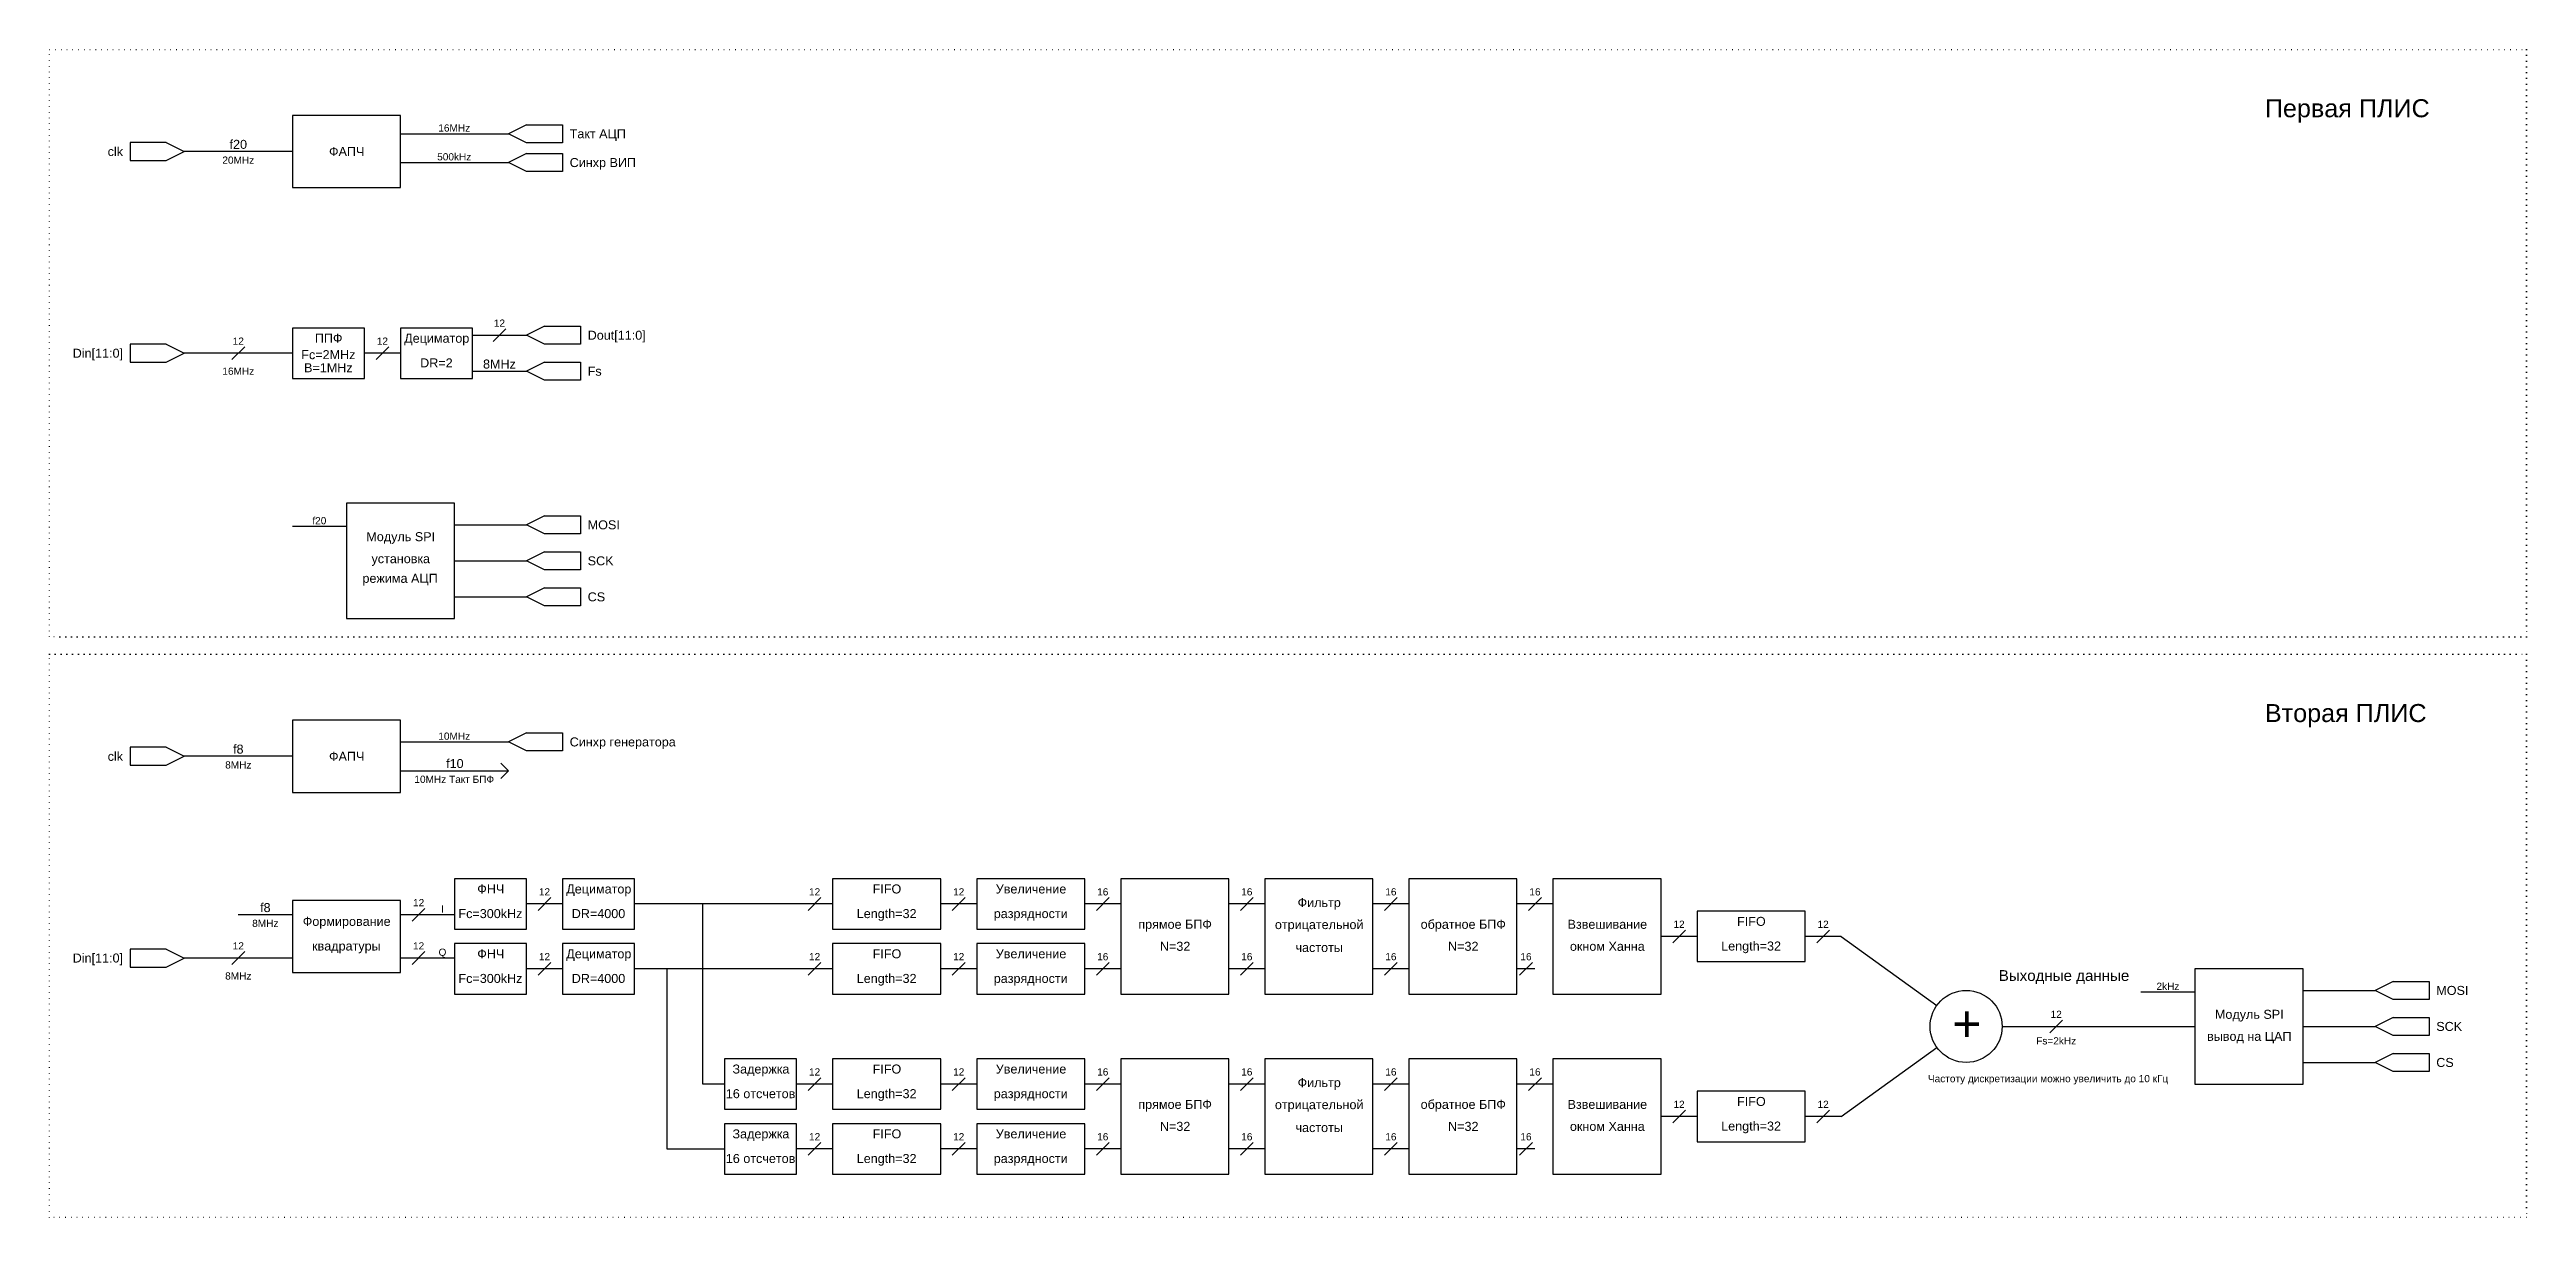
# Model space of a CAD drawing. Header units: millimetres. Extents: x 1245 to 1933, y 1042 to 1366.
import ezdxf
from ezdxf.enums import TextEntityAlignment as Align

# ---------------------------------------------------------------- set-up
doc = ezdxf.new("R2010")
doc.units = ezdxf.units.MM
doc.linetypes.add('ACAD_ISO07W100', pattern=[3, 0, -3])
doc.styles.get("Standard").update_dxf_attribs({"font": 'arial.ttf'})

msp = doc.modelspace()

# ---------------------------------------------------------------- linework, layer by layer
for p, q in [((1342.77, 1343), (1372.77, 1343)), ((1377.77, 1345.5), (1372.77, 1343)), ((1377.77, 1340.5), (1372.77, 1343)), ((1377.77, 1345.5), (1387.77, 1345.5)), ((1387.77, 1345.5), (1387.77, 1340.5)), ((1277.77, 1340.56), (1267.77, 1340.56)), ((1267.77, 1340.56), (1267.77, 1335.56)), ((1267.77, 1335.56), (1277.77, 1335.56)), ((1277.77, 1340.56), (1282.77, 1338.06)), ((1277.77, 1335.56), (1282.77, 1338.06)), ((1312.77, 1338.06), (1282.77, 1338.06)), ((1342.77, 1335), (1372.77, 1335)), ((1377.77, 1337.5), (1372.77, 1335)), ((1377.77, 1332.5), (1372.77, 1335)), ((1387.77, 1340.5), (1377.77, 1340.5)), ((1377.77, 1337.5), (1387.77, 1337.5)), ((1387.77, 1337.5), (1387.77, 1332.5)), ((1387.77, 1332.5), (1377.77, 1332.5)), ((1362.77, 1287.06), (1377.77, 1287.06)), ((1368.5, 1285.29), (1372.04, 1288.82)), ((1382.77, 1289.56), (1377.77, 1287.06)), ((1382.77, 1284.56), (1377.77, 1287.06)), ((1382.77, 1289.56), (1392.77, 1289.56)), ((1392.77, 1289.56), (1392.77, 1284.56)), ((1277.77, 1284.56), (1267.77, 1284.56)), ((1267.77, 1284.56), (1267.77, 1279.56)), ((1267.77, 1279.56), (1277.77, 1279.56)), ((1277.77, 1284.56), (1282.77, 1282.06)), ((1277.77, 1279.56), (1282.77, 1282.06)), ((1312.77, 1282.06), (1282.77, 1282.06)), ((1296, 1280.29), (1299.54, 1283.82)), ((1342.77, 1282.06), (1332.77, 1282.06)), ((1336, 1280.29), (1339.54, 1283.82)), ((1382.77, 1279.56), (1377.77, 1277.06)), ((1392.77, 1284.56), (1382.77, 1284.56)), ((1382.77, 1279.56), (1392.77, 1279.56)), ((1392.77, 1279.56), (1392.77, 1274.56)), ((1362.77, 1277.06), (1377.77, 1277.06)), ((1382.77, 1274.56), (1377.77, 1277.06)), ((1392.77, 1274.56), (1382.77, 1274.56)), ((1327.77, 1233.96), (1312.77, 1233.96)), ((1357.77, 1234.41), (1377.77, 1234.41)), ((1382.77, 1236.91), (1377.77, 1234.41)), ((1382.77, 1231.91), (1377.77, 1234.41)), ((1382.77, 1236.91), (1392.77, 1236.91)), ((1392.77, 1231.91), (1382.77, 1231.91)), ((1392.77, 1236.91), (1392.77, 1231.91)), ((1357.77, 1224.41), (1377.77, 1224.41)), ((1382.77, 1226.91), (1377.77, 1224.41)), ((1382.77, 1221.91), (1377.77, 1224.41)), ((1382.77, 1226.91), (1392.77, 1226.91)), ((1392.77, 1226.91), (1392.77, 1221.91)), ((1392.77, 1221.91), (1382.77, 1221.91)), ((1357.77, 1214.41), (1377.77, 1214.41)), ((1382.77, 1216.91), (1377.77, 1214.41)), ((1382.77, 1211.91), (1377.77, 1214.41)), ((1382.77, 1216.91), (1392.77, 1216.91)), ((1392.77, 1211.91), (1382.77, 1211.91)), ((1392.77, 1216.91), (1392.77, 1211.91)), ((1377.77, 1176.63), (1372.77, 1174.13)), ((1377.77, 1176.63), (1387.77, 1176.63)), ((1387.77, 1176.63), (1387.77, 1171.63)), ((1277.77, 1172.63), (1267.77, 1172.63)), ((1267.77, 1172.63), (1267.77, 1167.63)), ((1277.77, 1172.63), (1282.77, 1170.13)), ((1277.77, 1167.63), (1282.77, 1170.13)), ((1312.77, 1170.13), (1282.77, 1170.13)), ((1342.77, 1174.13), (1372.77, 1174.13)), ((1377.77, 1171.63), (1372.77, 1174.13)), ((1387.77, 1171.63), (1377.77, 1171.63)), ((1267.77, 1167.63), (1277.77, 1167.63)), ((1342.77, 1166.13), (1372.77, 1166.13)), ((1372.77, 1166.13), (1370.65, 1168.25)), ((1372.77, 1166.13), (1370.65, 1164.01)), ((1346.06, 1124.36), (1349.6, 1127.9)), ((1387.77, 1129.13), (1377.77, 1129.13)), ((1381, 1127.36), (1384.54, 1130.9)), ((1462.77, 1129.13), (1407.77, 1129.13)), ((1426.77, 1079.13), (1426.77, 1129.13)), ((1456, 1127.36), (1459.54, 1130.9)), ((1502.77, 1129.13), (1492.77, 1129.13)), ((1496, 1127.36), (1499.54, 1130.9)), ((1542.77, 1129.13), (1532.77, 1129.13)), ((1536, 1127.36), (1539.54, 1130.9)), ((1582.77, 1129.13), (1572.77, 1129.13)), ((1576, 1127.36), (1579.54, 1130.9)), ((1622.77, 1129.13), (1612.77, 1129.13)), ((1616, 1127.36), (1619.54, 1130.9)), ((1662.77, 1129.13), (1652.77, 1129.13)), ((1656, 1127.36), (1659.54, 1130.9)), ((1312.77, 1126.13), (1297.77, 1126.13)), ((1357.77, 1126.13), (1342.77, 1126.13)), ((1696, 1118.36), (1699.54, 1121.9)), ((1736, 1118.36), (1739.54, 1121.9)), ((1277.77, 1116.63), (1267.77, 1116.63)), ((1267.77, 1116.63), (1267.77, 1111.63)), ((1277.77, 1116.63), (1282.77, 1114.13)), ((1277.77, 1111.63), (1282.77, 1114.13)), ((1312.77, 1114.13), (1282.77, 1114.13)), ((1296, 1112.36), (1299.54, 1115.9)), ((1357.77, 1114.13), (1342.77, 1114.13)), ((1346.06, 1112.36), (1349.6, 1115.9)), ((1702.77, 1120.13), (1692.77, 1120.13)), ((1742.77, 1120.13), (1732.77, 1120.13)), ((1742.77, 1120.13), (1769.37, 1100.97)), ((1267.77, 1111.63), (1277.77, 1111.63)), ((1387.77, 1111.13), (1377.77, 1111.13)), ((1381, 1109.36), (1384.54, 1112.9)), ((1462.77, 1111.13), (1407.77, 1111.13)), ((1416.77, 1111.13), (1416.77, 1061.13)), ((1456, 1109.36), (1459.54, 1112.9)), ((1502.77, 1111.13), (1492.77, 1111.13)), ((1496, 1109.36), (1499.54, 1112.9)), ((1542.77, 1111.13), (1532.77, 1111.13)), ((1536, 1109.36), (1539.54, 1112.9)), ((1582.77, 1111.13), (1572.77, 1111.13)), ((1576, 1109.36), (1579.54, 1112.9)), ((1622.77, 1111.13), (1612.77, 1111.13)), ((1616, 1109.36), (1619.54, 1112.9)), ((1657.77, 1111.13), (1652.77, 1111.13)), ((1653.5, 1109.36), (1657.04, 1112.9)), ((1896, 1107.63), (1891, 1105.13)), ((1896, 1107.63), (1906, 1107.63)), ((1906, 1107.63), (1906, 1102.63)), ((1841, 1104.68), (1826, 1104.68)), ((1871, 1105.13), (1891, 1105.13)), ((1896, 1102.63), (1891, 1105.13)), ((1906, 1102.63), (1896, 1102.63)), ((1787.48, 1095.13), (1841, 1095.13)), ((1800.72, 1093.36), (1804.25, 1096.9)), ((1871, 1095.13), (1891, 1095.13)), ((1896, 1097.63), (1891, 1095.13)), ((1896, 1092.63), (1891, 1095.13)), ((1896, 1097.63), (1906, 1097.63)), ((1906, 1097.63), (1906, 1092.63)), ((1742.77, 1070.13), (1769.37, 1089.28)), ((1896, 1087.63), (1891, 1085.13)), ((1906, 1092.63), (1896, 1092.63)), ((1896, 1087.63), (1906, 1087.63)), ((1906, 1087.63), (1906, 1082.63)), ((1456, 1077.36), (1459.54, 1080.9)), ((1496, 1077.36), (1499.54, 1080.9)), ((1536, 1077.36), (1539.54, 1080.9)), ((1576, 1077.36), (1579.54, 1080.9)), ((1616, 1077.36), (1619.54, 1080.9)), ((1656, 1077.36), (1659.54, 1080.9)), ((1871, 1085.13), (1891, 1085.13)), ((1896, 1082.63), (1891, 1085.13)), ((1906, 1082.63), (1896, 1082.63)), ((1432.77, 1079.13), (1426.77, 1079.13)), ((1462.77, 1079.13), (1452.77, 1079.13)), ((1502.77, 1079.13), (1492.77, 1079.13)), ((1542.77, 1079.13), (1532.77, 1079.13)), ((1582.77, 1079.13), (1572.77, 1079.13)), ((1622.77, 1079.13), (1612.77, 1079.13)), ((1662.77, 1079.13), (1652.77, 1079.13)), ((1702.77, 1070.13), (1692.77, 1070.13)), ((1696, 1068.36), (1699.54, 1071.9)), ((1742.77, 1070.13), (1732.77, 1070.13)), ((1736, 1068.36), (1739.54, 1071.9)), ((1416.77, 1061.13), (1432.77, 1061.13)), ((1462.77, 1061.13), (1452.77, 1061.13)), ((1456, 1059.36), (1459.54, 1062.9)), ((1502.77, 1061.13), (1492.77, 1061.13)), ((1496, 1059.36), (1499.54, 1062.9)), ((1542.77, 1061.13), (1532.77, 1061.13)), ((1536, 1059.36), (1539.54, 1062.9)), ((1582.77, 1061.13), (1572.77, 1061.13)), ((1576, 1059.36), (1579.54, 1062.9)), ((1622.77, 1061.13), (1612.77, 1061.13)), ((1616, 1059.36), (1619.54, 1062.9)), ((1657.77, 1061.13), (1652.77, 1061.13)), ((1653.5, 1059.36), (1657.04, 1062.9))]:
    msp.add_line(p, q)
at = {"linetype": 'ACAD_ISO07W100', "ltscale": 0.5}
for points in [[(1245.36, 1366.39), (1933.04, 1366.39), (1933.04, 1203.31), (1245.36, 1203.31)], [(1245.36, 1198.46), (1933.04, 1198.46), (1933.04, 1042.08), (1245.36, 1042.08)]]:
    msp.add_lwpolyline(points, close=True, dxfattribs=at)
for points in [[(1312.77, 1328.06), (1342.77, 1328.06), (1342.77, 1348.06), (1312.77, 1348.06)], [(1312.77, 1275.06), (1332.77, 1275.06), (1332.77, 1289.06), (1312.77, 1289.06)], [(1342.77, 1275.06), (1362.77, 1275.06), (1362.77, 1289.06), (1342.77, 1289.06)], [(1327.77, 1208.41), (1357.77, 1208.41), (1357.77, 1240.41), (1327.77, 1240.41)], [(1312.77, 1160.13), (1342.77, 1160.13), (1342.77, 1180.13), (1312.77, 1180.13)], [(1357.77, 1122.13), (1377.77, 1122.13), (1377.77, 1136.13), (1357.77, 1136.13)], [(1387.77, 1122.13), (1407.77, 1122.13), (1407.77, 1136.13), (1387.77, 1136.13)], [(1462.77, 1122.13), (1492.77, 1122.13), (1492.77, 1136.13), (1462.77, 1136.13)], [(1502.77, 1122.13), (1532.77, 1122.13), (1532.77, 1136.13), (1502.77, 1136.13)], [(1542.77, 1104.13), (1572.77, 1104.13), (1572.77, 1136.13), (1542.77, 1136.13)], [(1582.77, 1104.13), (1612.77, 1104.13), (1612.77, 1136.13), (1582.77, 1136.13)], [(1622.77, 1104.13), (1652.77, 1104.13), (1652.77, 1136.13), (1622.77, 1136.13)], [(1662.77, 1104.13), (1692.77, 1104.13), (1692.77, 1136.13), (1662.77, 1136.13)], [(1312.77, 1110.13), (1342.77, 1110.13), (1342.77, 1130.13), (1312.77, 1130.13)], [(1702.77, 1113.13), (1732.77, 1113.13), (1732.77, 1127.13), (1702.77, 1127.13)], [(1357.77, 1104.13), (1377.77, 1104.13), (1377.77, 1118.13), (1357.77, 1118.13)], [(1387.77, 1104.13), (1407.77, 1104.13), (1407.77, 1118.13), (1387.77, 1118.13)], [(1462.77, 1104.13), (1492.77, 1104.13), (1492.77, 1118.13), (1462.77, 1118.13)], [(1502.77, 1104.13), (1532.77, 1104.13), (1532.77, 1118.13), (1502.77, 1118.13)], [(1841, 1079.13), (1871, 1079.13), (1871, 1111.13), (1841, 1111.13)], [(1432.77, 1072.13), (1452.77, 1072.13), (1452.77, 1086.13), (1432.77, 1086.13)], [(1462.77, 1072.13), (1492.77, 1072.13), (1492.77, 1086.13), (1462.77, 1086.13)], [(1502.77, 1072.13), (1532.77, 1072.13), (1532.77, 1086.13), (1502.77, 1086.13)], [(1542.77, 1054.13), (1572.77, 1054.13), (1572.77, 1086.13), (1542.77, 1086.13)], [(1582.77, 1054.13), (1612.77, 1054.13), (1612.77, 1086.13), (1582.77, 1086.13)], [(1622.77, 1054.13), (1652.77, 1054.13), (1652.77, 1086.13), (1622.77, 1086.13)], [(1662.77, 1054.13), (1692.77, 1054.13), (1692.77, 1086.13), (1662.77, 1086.13)], [(1702.77, 1063.13), (1732.77, 1063.13), (1732.77, 1077.13), (1702.77, 1077.13)], [(1432.77, 1054.13), (1452.77, 1054.13), (1452.77, 1068.13), (1432.77, 1068.13)], [(1462.77, 1054.13), (1492.77, 1054.13), (1492.77, 1068.13), (1462.77, 1068.13)], [(1502.77, 1054.13), (1532.77, 1054.13), (1532.77, 1068.13), (1502.77, 1068.13)]]:
    msp.add_lwpolyline(points, close=True)
msp.add_circle((1777.48, 1095.13), 10)

# ---------------------------------------------------------------- texts
for s, height, p in [('Первая ПЛИС', 5, (1860.41, 1350.08)), ('Такт АЦП', 2.5, (1389.77, 1343)), ('Синхр ВИП', 2.5, (1389.77, 1335)), ('Dout[11:0]', 2.5, (1394.77, 1287.06)), ('Fs', 2.5, (1394.77, 1277.06)), ('MOSI', 2.5, (1394.77, 1234.41)), ('SCK', 2.5, (1394.77, 1224.41)), ('CS', 2.5, (1394.77, 1214.41)), ('Вторая ПЛИС', 5, (1860.41, 1182.15)), ('Синхр генератора', 2.5, (1389.77, 1174.13)), ('Выходные данные', 3, (1786.53, 1109.26)), ('MOSI', 2.5, (1908, 1105.13)), ('SCK', 2.5, (1908, 1095.13)), ('Частоту дискретизации можно увеличить до 10 кГц', 2, (1766.87, 1080.64)), ('CS', 2.5, (1908, 1085.13))]:
    msp.add_text(s, height=height).set_placement(p, align=Align.MIDDLE_LEFT)
for s, height, p in [('f20', 2.5, (1297.77, 1338.06)), ('16MHz', 2, (1357.72, 1343)), ('20MHz', 2, (1297.77, 1334.08)), ('500kHz', 2, (1357.72, 1335)), ('12', 2, (1297.77, 1283.82)), ('12', 2, (1337.77, 1283.82)), ('12', 2, (1370.27, 1288.82)), ('8MHz', 2.5, (1370.27, 1277.06)), ('f20', 2, (1320.27, 1233.96)), ('10MHz', 2, (1357.72, 1174.13)), ('f8', 2.5, (1297.77, 1170.13)), ('f10', 2.5, (1357.89, 1166.13)), ('8MHz', 2, (1297.77, 1166.15)), ('10MHz Такт БПФ', 2, (1357.72, 1162.15)), ('f8', 2.5, (1305.27, 1126.13)), ('12', 2, (1347.83, 1127.9)), ('I', 2, (1354.45, 1126.13)), ('12', 2, (1382.77, 1130.9)), ('12', 2, (1457.77, 1130.9)), ('12', 2, (1497.77, 1130.9)), ('16', 2, (1537.77, 1130.9)), ('16', 2, (1577.77, 1130.9)), ('16', 2, (1617.77, 1130.9)), ('16', 2, (1657.77, 1130.9)), ('8MHz', 2, (1305.27, 1122.15)), ('12', 2, (1697.77, 1121.9)), ('12', 2, (1737.77, 1121.9)), ('12', 2, (1297.77, 1115.9)), ('12', 2, (1347.83, 1115.9)), ('Q', 2, (1354.45, 1114.13)), ('12', 2, (1382.77, 1112.9)), ('12', 2, (1457.77, 1112.9)), ('12', 2, (1497.77, 1112.9)), ('16', 2, (1537.77, 1112.9)), ('16', 2, (1577.77, 1112.9)), ('16', 2, (1617.77, 1112.9)), ('16', 2, (1655.27, 1112.9)), ('2kHz', 2, (1833.5, 1104.68)), ('12', 2, (1802.48, 1096.9)), ('12', 2, (1457.77, 1080.9)), ('12', 2, (1497.77, 1080.9)), ('16', 2, (1537.77, 1080.9)), ('16', 2, (1577.77, 1080.9)), ('16', 2, (1617.77, 1080.9)), ('16', 2, (1657.77, 1080.9)), ('12', 2, (1697.77, 1071.9)), ('12', 2, (1737.77, 1071.9)), ('12', 2, (1457.77, 1062.9)), ('12', 2, (1497.77, 1062.9)), ('16', 2, (1537.77, 1062.9)), ('16', 2, (1577.77, 1062.9)), ('16', 2, (1617.77, 1062.9)), ('16', 2, (1655.27, 1062.9))]:
    msp.add_text(s, height=height).set_placement(p, align=Align.BOTTOM_CENTER)
for s, p in [('clk', (1265.77, 1338.06)), ('Din[11:0]', (1265.77, 1282.06)), ('clk', (1265.77, 1170.13)), ('Din[11:0]', (1265.77, 1114.13))]:
    msp.add_text(s, height=2.5).set_placement(p, align=Align.MIDDLE_RIGHT)
for s, height, p in [('ФАПЧ', 2.5, (1327.86, 1338.06)), ('ППФ', 2.5, (1322.86, 1286.22)), ('Дециматор', 2.5, (1352.86, 1286.22)), ('Fс=2MHz', 2.5, (1322.77, 1281.66)), ('B=1MHz', 2.5, (1322.77, 1278.02)), ('DR=2', 2.5, (1352.77, 1279.38)), ('Модуль SPI', 2.5, (1342.86, 1231.12)), ('установка', 2.5, (1342.86, 1225.01)), ('режима АЦП', 2.5, (1342.69, 1219.56)), ('ФАПЧ', 2.5, (1327.86, 1170.13)), ('Fc=300kHz', 2.5, (1367.77, 1126.46)), ('ФНЧ', 2.5, (1367.86, 1133.3)), ('Дециматор', 2.5, (1397.86, 1133.3)), ('Length=32', 2.5, (1477.77, 1126.46)), ('FIFO', 2.5, (1477.86, 1133.3)), ('Увеличение', 2.5, (1517.86, 1133.3)), ('Фильтр', 2.5, (1597.86, 1129.52)), ('Формирование', 2.5, (1327.86, 1124.3)), ('DR=4000', 2.5, (1397.77, 1126.46)), ('разрядности', 2.5, (1517.77, 1126.46)), ('прямое БПФ', 2.5, (1557.86, 1123.49)), ('отрицательной', 2.5, (1597.86, 1123.41)), ('обратное БПФ', 2.5, (1637.86, 1123.49)), ('Взвешивание', 2.5, (1677.86, 1123.49)), ('FIFO', 2.5, (1717.86, 1124.3)), ('квадратуры', 2.5, (1327.77, 1117.46)), ('ФНЧ', 2.5, (1367.86, 1115.3)), ('Дециматор', 2.5, (1397.86, 1115.3)), ('FIFO', 2.5, (1477.86, 1115.3)), ('Увеличение', 2.5, (1517.86, 1115.3)), ('N=32', 2.5, (1557.86, 1117.38)), ('частоты', 2.5, (1597.86, 1117.05)), ('N=32', 2.5, (1637.86, 1117.38)), ('окном Ханна', 2.5, (1677.86, 1117.38)), ('Length=32', 2.5, (1717.77, 1117.46)), ('Fc=300kHz', 2.5, (1367.77, 1108.46)), ('DR=4000', 2.5, (1397.77, 1108.46)), ('Length=32', 2.5, (1477.77, 1108.46)), ('разрядности', 2.5, (1517.77, 1108.46)), ('+', 10, (1777.65, 1095.95)), ('вывод на ЦАП', 2.5, (1856.09, 1092.38)), ('Модуль SPI', 2.5, (1856.09, 1098.49)), ('Задержка', 2.5, (1442.86, 1083.3)), ('FIFO', 2.5, (1477.86, 1083.3)), ('Увеличение', 2.5, (1517.86, 1083.3)), ('Фильтр', 2.5, (1597.86, 1079.52)), ('16 отсчетов', 2.5, (1442.77, 1076.46)), ('Length=32', 2.5, (1477.77, 1076.46)), ('разрядности', 2.5, (1517.77, 1076.46)), ('прямое БПФ', 2.5, (1557.86, 1073.49)), ('отрицательной', 2.5, (1597.86, 1073.41)), ('обратное БПФ', 2.5, (1637.86, 1073.49)), ('Взвешивание', 2.5, (1677.86, 1073.49)), ('FIFO', 2.5, (1717.86, 1074.3)), ('Задержка', 2.5, (1442.86, 1065.3)), ('FIFO', 2.5, (1477.86, 1065.3)), ('Увеличение', 2.5, (1517.86, 1065.3)), ('N=32', 2.5, (1557.86, 1067.38)), ('частоты', 2.5, (1597.86, 1067.05)), ('N=32', 2.5, (1637.86, 1067.38)), ('окном Ханна', 2.5, (1677.86, 1067.38)), ('Length=32', 2.5, (1717.77, 1067.46)), ('16 отсчетов', 2.5, (1442.77, 1058.46)), ('Length=32', 2.5, (1477.77, 1058.46)), ('разрядности', 2.5, (1517.77, 1058.46))]:
    msp.add_text(s, height=height).set_placement(p, align=Align.MIDDLE_CENTER)
for s, p in [('16MHz', (1297.77, 1278.08)), ('8MHz', (1297.77, 1110.15)), ('Fs=2kHz', (1802.48, 1092.13))]:
    msp.add_text(s, height=2).set_placement(p, align=Align.TOP_CENTER)

doc.saveas('drawing.dxf')
